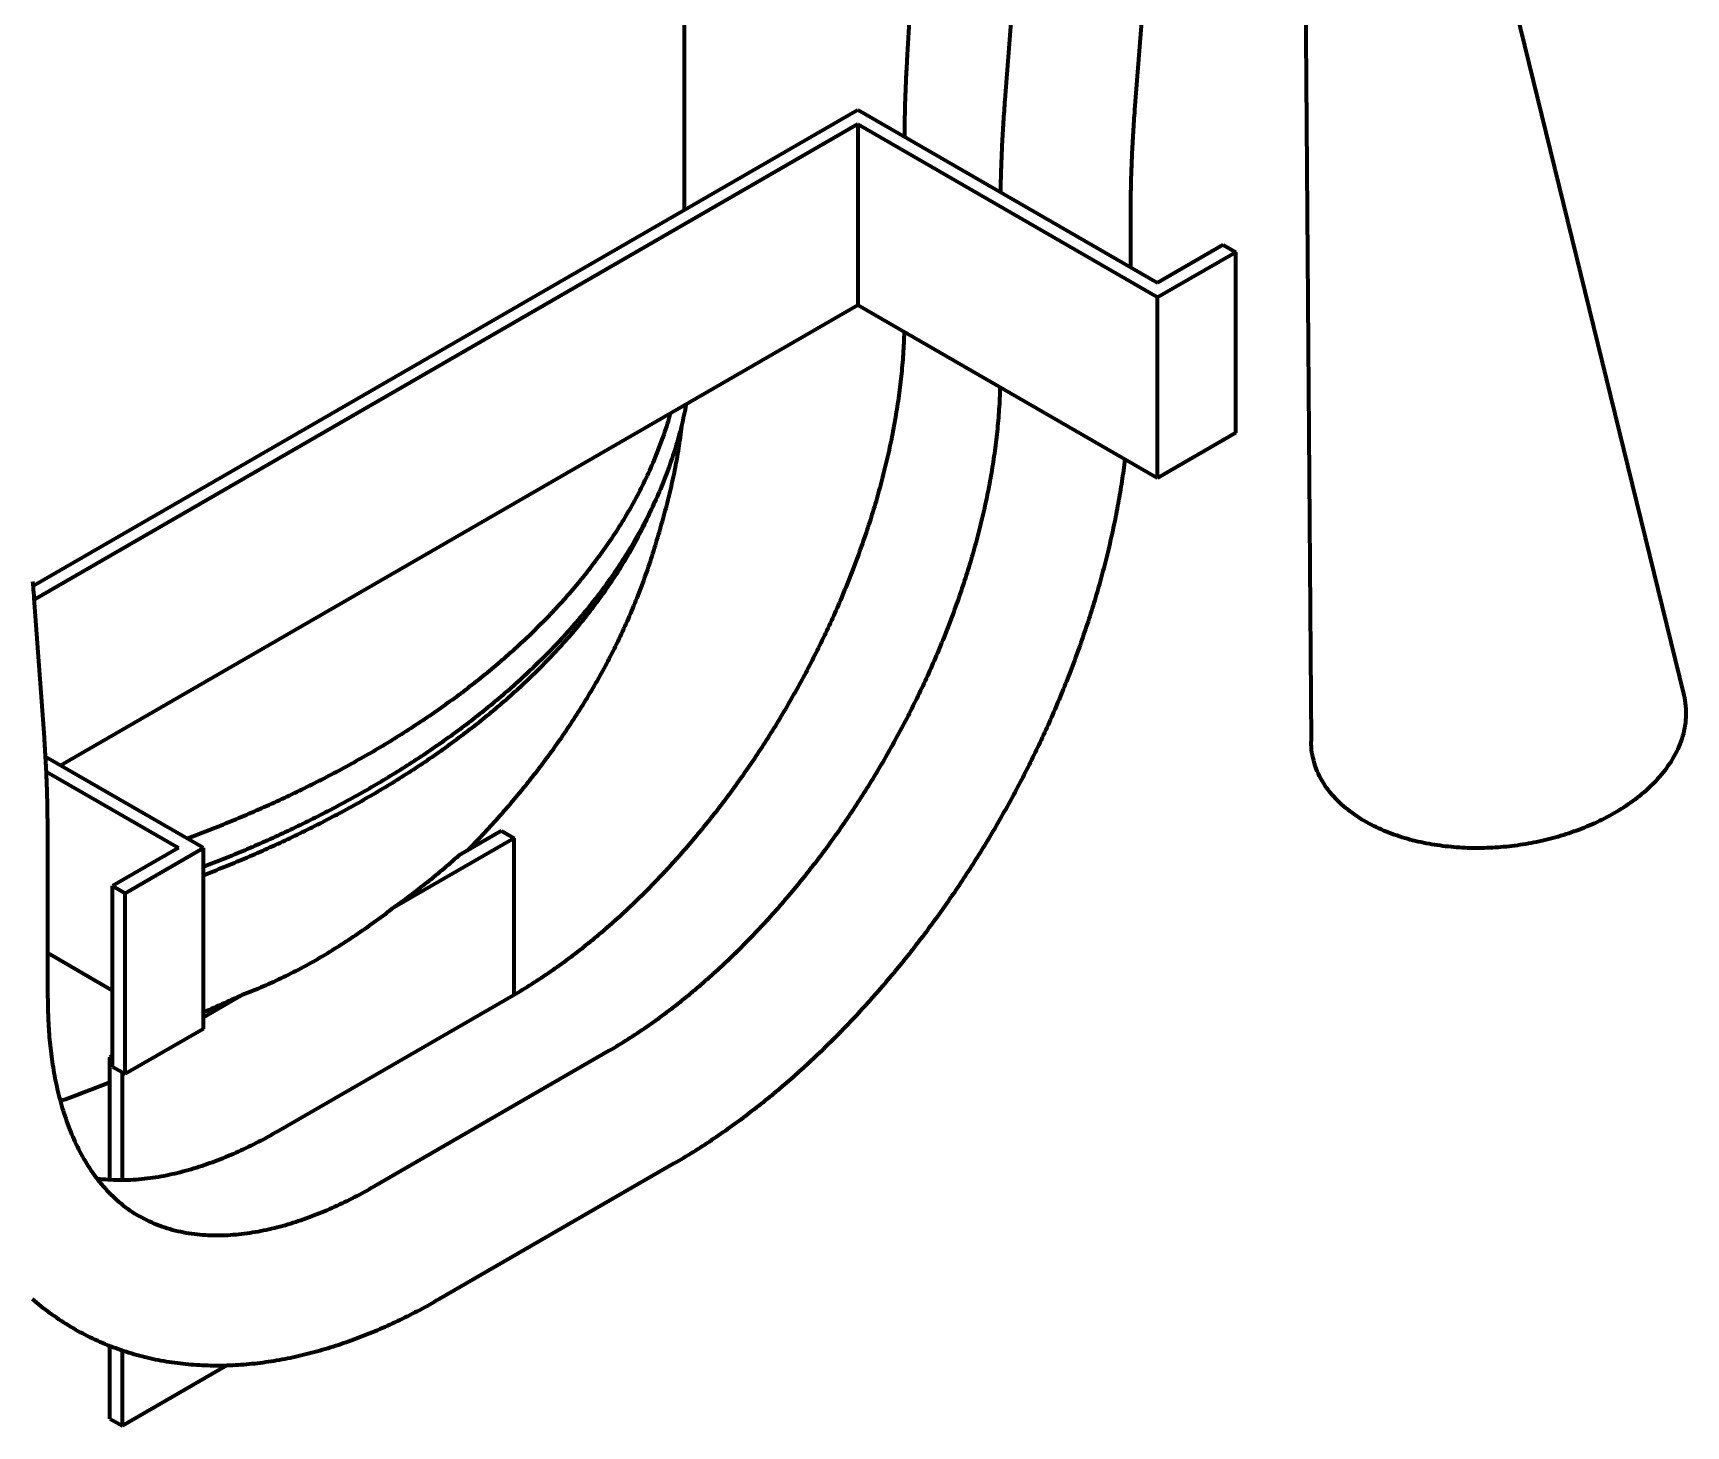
# Model space of a CAD drawing. Header units: millimetres. Extents: x 0 to 2382, y 0 to 420.
# Drawn here: x 333.59 to 363.44, y 54.14 to 79.29 of the extents above; entities that cross this region are included whole.
import ezdxf

# ---------------------------------------------------------------- set-up
doc = ezdxf.new("R2010")
doc.units = ezdxf.units.MM
doc.layers.add('01-VISIBLE', color=7, linetype='CONTINUOUS', lineweight=70)

msp = doc.modelspace()

# ---------------------------------------------------------------- linework, layer by layer
at = {"layer": '01-VISIBLE'}
for p, q in [((345.355, 76.099), (345.355, 118.296)), ((349.548, 81.855), (349.368, 78.795)), ((359.92, 81.532), (363.398, 67.335)), ((356.56, 81.176), (356.668, 66.497)), ((351.317, 80.364), (351.138, 78.087)), ((353.66, 80.18), (353.481, 77.903)), ((333.593, 69.308), (348.483, 77.905)), ((348.483, 77.905), (353.892, 74.781)), ((348.483, 77.643), (333.612, 69.058)), ((348.483, 77.643), (353.892, 74.52)), ((348.483, 77.643), (348.483, 74.377)), ((353.405, 76.018), (353.405, 75.062)), ((355.08, 75.467), (353.892, 74.781)), ((353.892, 74.52), (355.306, 75.337)), ((355.08, 75.467), (355.306, 75.337)), ((355.306, 72.071), (355.306, 75.337)), ((348.483, 74.377), (334.086, 66.065)), ((353.892, 71.254), (348.483, 74.377)), ((353.892, 71.254), (353.892, 74.52)), ((355.306, 72.071), (353.892, 71.254)), ((333.793, 66.571), (333.61, 69.086)), ((336.667, 64.575), (333.816, 66.221)), ((333.83, 65.952), (336.214, 64.575)), ((333.854, 61.86), (333.854, 64.875)), ((342.048, 64.881), (341.277, 64.436)), ((342.048, 64.881), (342.274, 64.751)), ((336.214, 64.575), (335.026, 63.889)), ((335.253, 63.759), (336.667, 64.575)), ((336.667, 61.309), (336.667, 64.575)), ((342.274, 64.751), (340.104, 63.498)), ((342.274, 61.919), (342.274, 64.751)), ((335.026, 63.889), (335.253, 63.759)), ((335.026, 60.623), (335.026, 63.889)), ((335.253, 60.493), (335.253, 63.759)), ((335.026, 61.995), (333.854, 62.672)), ((337.373, 61.921), (336.667, 61.513)), ((342.256, 61.908), (338.013, 59.459)), ((336.667, 61.309), (335.253, 60.493)), ((343.988, 60.908), (339.746, 58.459)), ((335.026, 60.828), (334.977, 60.799)), ((334.977, 58.579), (334.977, 60.799)), ((334.977, 60.799), (335.026, 60.77)), ((335.026, 60.623), (335.253, 60.493)), ((335.203, 58.573), (335.203, 60.521)), ((345.163, 58.873), (340.921, 56.424)), ((334.977, 54.267), (334.977, 55.577)), ((335.203, 54.136), (335.203, 55.495)), ((337.09, 55.226), (335.203, 54.136)), ((334.977, 54.267), (335.203, 54.136))]:
    msp.add_line(p, q, dxfattribs=at)
for points in [[(349.368, 78.795), (349.365, 78.744), (349.362, 78.693), (349.36, 78.642), (349.357, 78.591), (349.355, 78.54), (349.352, 78.489), (349.35, 78.438), (349.347, 78.387), (349.345, 78.336), (349.343, 78.285), (349.341, 78.235), (349.339, 78.184), (349.338, 78.133), (349.336, 78.082), (349.334, 78.031), (349.333, 77.98), (349.331, 77.929), (349.33, 77.878), (349.329, 77.827), (349.328, 77.776), (349.327, 77.725), (349.326, 77.674), (349.325, 77.623), (349.325, 77.572), (349.324, 77.521), (349.324, 77.47), (349.323, 77.419)], [(351.138, 78.087), (351.134, 78.037), (351.13, 77.986), (351.127, 77.936), (351.123, 77.885), (351.119, 77.835), (351.116, 77.784), (351.113, 77.734), (351.109, 77.683), (351.106, 77.632), (351.103, 77.582), (351.1, 77.531), (351.097, 77.481), (351.094, 77.43), (351.092, 77.38), (351.089, 77.329), (351.086, 77.278), (351.084, 77.228), (351.082, 77.177), (351.079, 77.126), (351.077, 77.076), (351.075, 77.025), (351.073, 76.975), (351.071, 76.924), (351.07, 76.873), (351.068, 76.823), (351.066, 76.772), (351.065, 76.721), (351.064, 76.671), (351.062, 76.62), (351.061, 76.569), (351.06, 76.519), (351.059, 76.468), (351.058, 76.417)], [(353.481, 77.903), (353.477, 77.852), (353.473, 77.802), (353.469, 77.751), (353.466, 77.7), (353.462, 77.649), (353.459, 77.598), (353.455, 77.547), (353.452, 77.496), (353.449, 77.445), (353.446, 77.394), (353.443, 77.344), (353.44, 77.293), (353.438, 77.242), (353.435, 77.191), (353.432, 77.14), (353.43, 77.089), (353.428, 77.038), (353.426, 76.987), (353.424, 76.936), (353.422, 76.885), (353.42, 76.834), (353.418, 76.783), (353.416, 76.732), (353.415, 76.681), (353.413, 76.63), (353.412, 76.579), (353.411, 76.528), (353.41, 76.477), (353.409, 76.426), (353.408, 76.375), (353.407, 76.324), (353.407, 76.273), (353.406, 76.222), (353.406, 76.171), (353.405, 76.12), (353.405, 76.069), (353.405, 76.018)], [(349.319, 73.894), (349.318, 73.844), (349.316, 73.794), (349.314, 73.744), (349.312, 73.694), (349.309, 73.644), (349.306, 73.594), (349.303, 73.544), (349.3, 73.494), (349.297, 73.444), (349.293, 73.394), (349.289, 73.344), (349.285, 73.294), (349.28, 73.244), (349.275, 73.194), (349.27, 73.145), (349.265, 73.095), (349.26, 73.045), (349.254, 72.995), (349.248, 72.945), (349.242, 72.896), (349.236, 72.846), (349.23, 72.796), (349.223, 72.747), (349.216, 72.697), (349.209, 72.647), (349.202, 72.598), (349.194, 72.548), (349.186, 72.499), (349.178, 72.449), (349.17, 72.4), (349.162, 72.351), (349.153, 72.301), (349.145, 72.252), (349.136, 72.203), (349.126, 72.153), (349.117, 72.104), (349.108, 72.055), (349.098, 72.006), (349.088, 71.957), (349.078, 71.908), (349.068, 71.859), (349.057, 71.81), (349.046, 71.761), (349.036, 71.712), (349.025, 71.663), (349.013, 71.614), (349.002, 71.565), (348.99, 71.516), (348.979, 71.468), (348.967, 71.419), (348.955, 71.371), (348.943, 71.322), (348.93, 71.273), (348.917, 71.225), (348.905, 71.176), (348.892, 71.128), (348.879, 71.08), (348.865, 71.031), (348.852, 70.983), (348.838, 70.935), (348.825, 70.887), (348.811, 70.839), (348.796, 70.791), (348.782, 70.743), (348.768, 70.695), (348.753, 70.647), (348.738, 70.599), (348.724, 70.551), (348.709, 70.503), (348.693, 70.455), (348.678, 70.408), (348.662, 70.36), (348.647, 70.313), (348.631, 70.265), (348.615, 70.218), (348.599, 70.17), (348.582, 70.123), (348.566, 70.075), (348.549, 70.028), (348.533, 69.981), (348.516, 69.934), (348.499, 69.887), (348.482, 69.84), (348.464, 69.793), (348.447, 69.746), (348.429, 69.699), (348.411, 69.652), (348.393, 69.605), (348.375, 69.558), (348.357, 69.512), (348.339, 69.465), (348.32, 69.419), (348.302, 69.372), (348.283, 69.326), (348.264, 69.279), (348.245, 69.233), (348.226, 69.187), (348.206, 69.14), (348.187, 69.094), (348.167, 69.048), (348.148, 69.002), (348.128, 68.956), (348.108, 68.91), (348.088, 68.864), (348.067, 68.819), (348.047, 68.773), (348.026, 68.727), (348.006, 68.682), (347.985, 68.636), (347.964, 68.59), (347.943, 68.545), (347.921, 68.5), (347.9, 68.454), (347.879, 68.409), (347.857, 68.364), (347.835, 68.319), (347.813, 68.274), (347.791, 68.229), (347.769, 68.184), (347.747, 68.139), (347.725, 68.094), (347.702, 68.049), (347.679, 68.005), (347.657, 67.96), (347.634, 67.916), (347.611, 67.871), (347.587, 67.827), (347.564, 67.782), (347.541, 67.738), (347.517, 67.694), (347.493, 67.65), (347.47, 67.606), (347.446, 67.562), (347.422, 67.518), (347.397, 67.474), (347.373, 67.43), (347.349, 67.386), (347.324, 67.343), (347.3, 67.299), (347.275, 67.255), (347.25, 67.212), (347.225, 67.169), (347.2, 67.125), (347.174, 67.082), (347.149, 67.039), (347.123, 66.996), (347.098, 66.953), (347.072, 66.91), (347.046, 66.867), (347.02, 66.824), (346.994, 66.781), (346.967, 66.739), (346.941, 66.696), (346.914, 66.654), (346.888, 66.611), (346.861, 66.569), (346.834, 66.527), (346.807, 66.484), (346.78, 66.442), (346.753, 66.4), (346.725, 66.358), (346.698, 66.316), (346.67, 66.275), (346.643, 66.233), (346.615, 66.191), (346.587, 66.15), (346.559, 66.108), (346.53, 66.067), (346.502, 66.026), (346.474, 65.984), (346.445, 65.943), (346.416, 65.902), (346.388, 65.861), (346.359, 65.82), (346.33, 65.779), (346.3, 65.739), (346.271, 65.698), (346.242, 65.658), (346.212, 65.617), (346.183, 65.577), (346.153, 65.536), (346.123, 65.496), (346.093, 65.456), (346.063, 65.416), (346.032, 65.376), (346.002, 65.336), (345.972, 65.297), (345.941, 65.257), (345.91, 65.217), (345.879, 65.178), (345.848, 65.138), (345.817, 65.099), (345.786, 65.06), (345.755, 65.021), (345.723, 64.982), (345.692, 64.943), (345.66, 64.904), (345.628, 64.865), (345.596, 64.827), (345.564, 64.788), (345.532, 64.75), (345.5, 64.712), (345.468, 64.673), (345.435, 64.635), (345.402, 64.597), (345.37, 64.559), (345.337, 64.522), (345.304, 64.484), (345.271, 64.446), (345.237, 64.409), (345.204, 64.372), (345.17, 64.334), (345.137, 64.297), (345.103, 64.26), (345.069, 64.223), (345.035, 64.186), (345.001, 64.15), (344.967, 64.113), (344.933, 64.077), (344.898, 64.04), (344.864, 64.004), (344.829, 63.968), (344.794, 63.932), (344.759, 63.896), (344.724, 63.86), (344.689, 63.825), (344.653, 63.789), (344.618, 63.754), (344.582, 63.718), (344.547, 63.683), (344.511, 63.648), (344.475, 63.613), (344.439, 63.579), (344.403, 63.544), (344.366, 63.51), (344.33, 63.475), (344.293, 63.441), (344.257, 63.407), (344.22, 63.373), (344.183, 63.339), (344.146, 63.305), (344.109, 63.272), (344.071, 63.238), (344.034, 63.205), (343.996, 63.172), (343.958, 63.139), (343.921, 63.106), (343.883, 63.073), (343.845, 63.041), (343.806, 63.009), (343.768, 62.976), (343.73, 62.944), (343.691, 62.912), (343.652, 62.881), (343.613, 62.849), (343.574, 62.818), (343.535, 62.786), (343.496, 62.755), (343.457, 62.724), (343.417, 62.693), (343.377, 62.663), (343.338, 62.632), (343.298, 62.602), (343.258, 62.572), (343.217, 62.542), (343.177, 62.512), (343.137, 62.483), (343.096, 62.453), (343.055, 62.424), (343.014, 62.395), (342.973, 62.366), (342.932, 62.338), (342.891, 62.309), (342.85, 62.281), (342.808, 62.253), (342.767, 62.225), (342.725, 62.198), (342.683, 62.17), (342.641, 62.143), (342.598, 62.116), (342.556, 62.089), (342.514, 62.063), (342.471, 62.037), (342.428, 62.01), (342.385, 61.985), (342.342, 61.959), (342.299, 61.934), (342.256, 61.908)], [(351.052, 72.894), (351.05, 72.844), (351.048, 72.794), (351.046, 72.744), (351.044, 72.694), (351.042, 72.644), (351.039, 72.594), (351.036, 72.544), (351.032, 72.494), (351.029, 72.444), (351.025, 72.394), (351.021, 72.344), (351.017, 72.294), (351.012, 72.244), (351.008, 72.194), (351.003, 72.144), (350.998, 72.095), (350.992, 72.045), (350.987, 71.995), (350.981, 71.945), (350.975, 71.895), (350.969, 71.846), (350.962, 71.796), (350.955, 71.746), (350.948, 71.697), (350.941, 71.647), (350.934, 71.598), (350.926, 71.548), (350.919, 71.499), (350.911, 71.449), (350.903, 71.4), (350.894, 71.35), (350.886, 71.301), (350.877, 71.252), (350.868, 71.202), (350.859, 71.153), (350.85, 71.104), (350.84, 71.055), (350.83, 71.006), (350.82, 70.956), (350.81, 70.907), (350.8, 70.858), (350.79, 70.809), (350.779, 70.76), (350.768, 70.712), (350.757, 70.663), (350.746, 70.614), (350.734, 70.565), (350.723, 70.516), (350.711, 70.468), (350.699, 70.419), (350.687, 70.37), (350.675, 70.322), (350.662, 70.273), (350.65, 70.225), (350.637, 70.176), (350.624, 70.128), (350.611, 70.08), (350.598, 70.031), (350.584, 69.983), (350.571, 69.935), (350.557, 69.887), (350.543, 69.838), (350.529, 69.79), (350.515, 69.742), (350.5, 69.694), (350.486, 69.646), (350.471, 69.599), (350.456, 69.551), (350.441, 69.503), (350.426, 69.455), (350.41, 69.408), (350.395, 69.36), (350.379, 69.312), (350.363, 69.265), (350.347, 69.217), (350.331, 69.17), (350.315, 69.123), (350.298, 69.075), (350.282, 69.028), (350.265, 68.981), (350.248, 68.934), (350.231, 68.887), (350.214, 68.839), (350.197, 68.792), (350.179, 68.746), (350.161, 68.699), (350.144, 68.652), (350.126, 68.605), (350.108, 68.558), (350.09, 68.512), (350.071, 68.465), (350.053, 68.418), (350.034, 68.372), (350.015, 68.325), (349.996, 68.279), (349.977, 68.233), (349.958, 68.186), (349.939, 68.14), (349.919, 68.094), (349.9, 68.048), (349.88, 68.002), (349.86, 67.956), (349.84, 67.91), (349.82, 67.864), (349.8, 67.818), (349.779, 67.773), (349.759, 67.727), (349.738, 67.681), (349.717, 67.636), (349.696, 67.59), (349.675, 67.545), (349.654, 67.499), (349.633, 67.454), (349.611, 67.409), (349.589, 67.364), (349.568, 67.319), (349.546, 67.274), (349.524, 67.229), (349.502, 67.184), (349.479, 67.139), (349.457, 67.094), (349.434, 67.049), (349.412, 67.004), (349.389, 66.96), (349.366, 66.915), (349.343, 66.871), (349.32, 66.826), (349.297, 66.782), (349.273, 66.738), (349.25, 66.694), (349.226, 66.649), (349.202, 66.605), (349.178, 66.561), (349.154, 66.517), (349.13, 66.474), (349.106, 66.43), (349.081, 66.386), (349.057, 66.342), (349.032, 66.299), (349.007, 66.255), (348.982, 66.212), (348.957, 66.168), (348.932, 66.125), (348.907, 66.082), (348.881, 66.039), (348.856, 65.996), (348.83, 65.953), (348.804, 65.91), (348.778, 65.867), (348.752, 65.824), (348.726, 65.781), (348.7, 65.739), (348.673, 65.696), (348.647, 65.653), (348.62, 65.611), (348.593, 65.569), (348.567, 65.526), (348.54, 65.484), (348.512, 65.442), (348.485, 65.4), (348.458, 65.358), (348.43, 65.316), (348.403, 65.274), (348.375, 65.233), (348.347, 65.191), (348.319, 65.15), (348.291, 65.108), (348.263, 65.067), (348.235, 65.025), (348.206, 64.984), (348.178, 64.943), (348.149, 64.902), (348.12, 64.861), (348.091, 64.82), (348.062, 64.779), (348.033, 64.739), (348.004, 64.698), (347.974, 64.657), (347.945, 64.617), (347.915, 64.576), (347.885, 64.536), (347.855, 64.496), (347.825, 64.456), (347.795, 64.416), (347.765, 64.376), (347.735, 64.336), (347.704, 64.296), (347.673, 64.257), (347.643, 64.217), (347.612, 64.178), (347.581, 64.138), (347.55, 64.099), (347.519, 64.06), (347.487, 64.021), (347.456, 63.982), (347.424, 63.943), (347.393, 63.904), (347.361, 63.865), (347.329, 63.827), (347.297, 63.788), (347.265, 63.75), (347.232, 63.711), (347.2, 63.673), (347.167, 63.635), (347.135, 63.597), (347.102, 63.559), (347.069, 63.521), (347.036, 63.484), (347.003, 63.446), (346.97, 63.409), (346.936, 63.371), (346.903, 63.334), (346.869, 63.297), (346.836, 63.26), (346.802, 63.223), (346.768, 63.186), (346.734, 63.15), (346.699, 63.113), (346.665, 63.076), (346.631, 63.04), (346.596, 63.004), (346.561, 62.968), (346.526, 62.932), (346.491, 62.896), (346.456, 62.86), (346.421, 62.824), (346.386, 62.789), (346.35, 62.754), (346.315, 62.718), (346.279, 62.683), (346.243, 62.648), (346.207, 62.613), (346.171, 62.578), (346.135, 62.544), (346.099, 62.509), (346.062, 62.475), (346.026, 62.441), (345.989, 62.407), (345.952, 62.373), (345.915, 62.339), (345.878, 62.305), (345.841, 62.272), (345.804, 62.238), (345.766, 62.205), (345.729, 62.172), (345.691, 62.139), (345.653, 62.106), (345.615, 62.073), (345.577, 62.041), (345.539, 62.008), (345.5, 61.976), (345.462, 61.944), (345.423, 61.912), (345.385, 61.88), (345.346, 61.849), (345.307, 61.817), (345.268, 61.786), (345.228, 61.755), (345.189, 61.724), (345.149, 61.693), (345.11, 61.663), (345.07, 61.632), (345.03, 61.602), (344.99, 61.572), (344.95, 61.542), (344.909, 61.512), (344.869, 61.483), (344.828, 61.453), (344.788, 61.424), (344.747, 61.395), (344.706, 61.366), (344.665, 61.338), (344.624, 61.309), (344.582, 61.281), (344.541, 61.253), (344.499, 61.225), (344.457, 61.198), (344.415, 61.17), (344.373, 61.143), (344.331, 61.116), (344.289, 61.089), (344.246, 61.063), (344.203, 61.036), (344.161, 61.01), (344.118, 60.984), (344.075, 60.959), (344.032, 60.933), (343.988, 60.908)], [(345.381, 72.587), (345.372, 72.538), (345.362, 72.488), (345.352, 72.439), (345.342, 72.39), (345.331, 72.341), (345.32, 72.292), (345.309, 72.243), (345.297, 72.195), (345.285, 72.146), (345.272, 72.097), (345.259, 72.049), (345.246, 72), (345.233, 71.952), (345.219, 71.904), (345.205, 71.856), (345.191, 71.808), (345.176, 71.76), (345.161, 71.712), (345.145, 71.664), (345.13, 71.616), (345.114, 71.569), (345.097, 71.521), (345.08, 71.474), (345.063, 71.427), (345.046, 71.38), (345.029, 71.333), (345.011, 71.286), (344.992, 71.239), (344.974, 71.193), (344.955, 71.146), (344.936, 71.1), (344.917, 71.054), (344.897, 71.007), (344.877, 70.961), (344.857, 70.915), (344.836, 70.87), (344.815, 70.824), (344.794, 70.779), (344.773, 70.733), (344.751, 70.688), (344.729, 70.643), (344.707, 70.598), (344.684, 70.553), (344.661, 70.508), (344.638, 70.464), (344.615, 70.419), (344.592, 70.375), (344.568, 70.331), (344.544, 70.287), (344.519, 70.243), (344.495, 70.199), (344.47, 70.156), (344.445, 70.112), (344.419, 70.069), (344.394, 70.026), (344.368, 69.983), (344.342, 69.94), (344.316, 69.897), (344.289, 69.855), (344.262, 69.812), (344.235, 69.77), (344.208, 69.728), (344.181, 69.686), (344.153, 69.644), (344.125, 69.602), (344.097, 69.561), (344.069, 69.519), (344.04, 69.478), (344.011, 69.437), (343.982, 69.396), (343.953, 69.355), (343.924, 69.315), (343.894, 69.274), (343.864, 69.234), (343.834, 69.194), (343.804, 69.154), (343.774, 69.114), (343.743, 69.074), (343.712, 69.034), (343.681, 68.995), (343.65, 68.956), (343.619, 68.916), (343.587, 68.877), (343.555, 68.839), (343.524, 68.8), (343.491, 68.761), (343.459, 68.723), (343.427, 68.685), (343.394, 68.647), (343.361, 68.609), (343.328, 68.571), (343.295, 68.533), (343.262, 68.496), (343.228, 68.458), (343.195, 68.421), (343.161, 68.384), (343.127, 68.347), (343.093, 68.31), (343.058, 68.274), (343.024, 68.237), (342.989, 68.201), (342.955, 68.165), (342.92, 68.129), (342.885, 68.093), (342.849, 68.057), (342.814, 68.022), (342.778, 67.986), (342.743, 67.951), (342.707, 67.916), (342.671, 67.881), (342.635, 67.846), (342.599, 67.811), (342.562, 67.777), (342.526, 67.742), (342.489, 67.708), (342.453, 67.674), (342.416, 67.64), (342.379, 67.606), (342.341, 67.572), (342.304, 67.539), (342.267, 67.505), (342.229, 67.472), (342.192, 67.439), (342.154, 67.406), (342.116, 67.373), (342.078, 67.34), (342.04, 67.308), (342.001, 67.275), (341.963, 67.243), (341.924, 67.211), (341.886, 67.179), (341.847, 67.147), (341.808, 67.115), (341.769, 67.084), (341.73, 67.052), (341.691, 67.021), (341.652, 66.99), (341.612, 66.959), (341.573, 66.928), (341.533, 66.897), (341.494, 66.866), (341.454, 66.836), (341.414, 66.805), (341.374, 66.775), (341.334, 66.745), (341.294, 66.715), (341.253, 66.685), (341.213, 66.655), (341.172, 66.626), (341.132, 66.596), (341.091, 66.567), (341.05, 66.538), (341.009, 66.509), (340.968, 66.48), (340.927, 66.451), (340.886, 66.422), (340.845, 66.394), (340.804, 66.365), (340.762, 66.337), (340.721, 66.309), (340.679, 66.281), (340.637, 66.253), (340.596, 66.225), (340.554, 66.197), (340.512, 66.17), (340.47, 66.142), (340.428, 66.115), (340.386, 66.088), (340.343, 66.061), (340.301, 66.034), (340.259, 66.007), (340.216, 65.98), (340.174, 65.954), (340.131, 65.927), (340.088, 65.901), (340.045, 65.875), (340.003, 65.849), (339.96, 65.823), (339.917, 65.797), (339.874, 65.771), (339.83, 65.746), (339.787, 65.72), (339.744, 65.695), (339.7, 65.67), (339.657, 65.645), (339.614, 65.62), (339.57, 65.595), (339.526, 65.57), (339.483, 65.545), (339.439, 65.521), (339.395, 65.496), (339.351, 65.472), (339.307, 65.448), (339.263, 65.424), (339.219, 65.4), (339.175, 65.376), (339.131, 65.352), (339.087, 65.329), (339.042, 65.305), (338.998, 65.282), (338.953, 65.258), (338.909, 65.235), (338.864, 65.212), (338.82, 65.189), (338.775, 65.166), (338.73, 65.144), (338.686, 65.121), (338.641, 65.099), (338.596, 65.076), (338.551, 65.054), (338.506, 65.032), (338.461, 65.01), (338.416, 64.988), (338.371, 64.966), (338.325, 64.944), (338.28, 64.922), (338.235, 64.901), (338.189, 64.879), (338.144, 64.858), (338.099, 64.837), (338.053, 64.816), (338.008, 64.795), (337.962, 64.774), (337.916, 64.753), (337.871, 64.733), (337.825, 64.712), (337.779, 64.691), (337.733, 64.671), (337.687, 64.651), (337.641, 64.631), (337.595, 64.611), (337.549, 64.591), (337.503, 64.571), (337.457, 64.551), (337.411, 64.531), (337.365, 64.512), (337.319, 64.492), (337.272, 64.473), (337.226, 64.454), (337.18, 64.435), (337.133, 64.416), (337.087, 64.397), (337.04, 64.378), (336.994, 64.359), (336.947, 64.34), (336.9, 64.322), (336.854, 64.304), (336.807, 64.285), (336.76, 64.267), (336.714, 64.249), (336.667, 64.231)], [(336.367, 64.748), (336.415, 64.766), (336.462, 64.783), (336.509, 64.801), (336.556, 64.818), (336.602, 64.836), (336.649, 64.854), (336.696, 64.872), (336.743, 64.89), (336.79, 64.909), (336.837, 64.927), (336.883, 64.945), (336.93, 64.964), (336.977, 64.983), (337.023, 65.001), (337.07, 65.02), (337.116, 65.039), (337.163, 65.058), (337.209, 65.077), (337.255, 65.096), (337.302, 65.116), (337.348, 65.135), (337.394, 65.155), (337.441, 65.174), (337.487, 65.194), (337.533, 65.214), (337.579, 65.234), (337.625, 65.254), (337.671, 65.274), (337.717, 65.294), (337.763, 65.315), (337.809, 65.335), (337.854, 65.356), (337.9, 65.377), (337.946, 65.397), (337.991, 65.418), (338.037, 65.439), (338.083, 65.46), (338.128, 65.482), (338.174, 65.503), (338.219, 65.524), (338.264, 65.546), (338.31, 65.568), (338.355, 65.589), (338.4, 65.611), (338.445, 65.633), (338.49, 65.655), (338.535, 65.677), (338.58, 65.7), (338.625, 65.722), (338.67, 65.745), (338.715, 65.767), (338.76, 65.79), (338.804, 65.813), (338.849, 65.836), (338.894, 65.859), (338.938, 65.882), (338.983, 65.905), (339.027, 65.929), (339.071, 65.952), (339.116, 65.976), (339.16, 66), (339.204, 66.024), (339.248, 66.048), (339.292, 66.072), (339.336, 66.096), (339.38, 66.12), (339.424, 66.145), (339.468, 66.169), (339.512, 66.194), (339.555, 66.219), (339.599, 66.244), (339.642, 66.269), (339.686, 66.294), (339.729, 66.319), (339.772, 66.345), (339.816, 66.37), (339.859, 66.396), (339.902, 66.421), (339.945, 66.447), (339.988, 66.473), (340.031, 66.499), (340.074, 66.526), (340.116, 66.552), (340.159, 66.579), (340.202, 66.605), (340.244, 66.632), (340.286, 66.659), (340.329, 66.686), (340.371, 66.713), (340.413, 66.74), (340.455, 66.767), (340.497, 66.795), (340.539, 66.823), (340.581, 66.85), (340.623, 66.878), (340.665, 66.906), (340.706, 66.934), (340.748, 66.963), (340.789, 66.991), (340.83, 67.019), (340.872, 67.048), (340.913, 67.077), (340.954, 67.106), (340.995, 67.135), (341.036, 67.164), (341.076, 67.193), (341.117, 67.223), (341.158, 67.252), (341.198, 67.282), (341.239, 67.312), (341.279, 67.342), (341.319, 67.372), (341.359, 67.402), (341.399, 67.432), (341.439, 67.463), (341.479, 67.494), (341.518, 67.524), (341.558, 67.555), (341.597, 67.586), (341.637, 67.618), (341.676, 67.649), (341.715, 67.68), (341.754, 67.712), (341.793, 67.744), (341.832, 67.776), (341.871, 67.808), (341.909, 67.84), (341.948, 67.872), (341.986, 67.904), (342.024, 67.937), (342.062, 67.97), (342.1, 68.003), (342.138, 68.036), (342.176, 68.069), (342.213, 68.102), (342.251, 68.136), (342.288, 68.169), (342.325, 68.203), (342.362, 68.237), (342.399, 68.271), (342.436, 68.305), (342.473, 68.339), (342.509, 68.374), (342.545, 68.408), (342.582, 68.443), (342.618, 68.478), (342.654, 68.513), (342.689, 68.548), (342.725, 68.584), (342.761, 68.619), (342.796, 68.655), (342.831, 68.691), (342.866, 68.727), (342.901, 68.763), (342.936, 68.799), (342.97, 68.835), (343.005, 68.872), (343.039, 68.909), (343.073, 68.945), (343.107, 68.982), (343.141, 69.02), (343.174, 69.057), (343.208, 69.094), (343.241, 69.132), (343.274, 69.17), (343.307, 69.208), (343.34, 69.246), (343.372, 69.284), (343.405, 69.322), (343.437, 69.361), (343.469, 69.4), (343.501, 69.439), (343.532, 69.478), (343.564, 69.517), (343.595, 69.556), (343.626, 69.595), (343.657, 69.635), (343.687, 69.675), (343.718, 69.715), (343.748, 69.755), (343.778, 69.795), (343.808, 69.836), (343.838, 69.876), (343.867, 69.917), (343.896, 69.958), (343.925, 69.999), (343.954, 70.04), (343.982, 70.081), (344.011, 70.123), (344.039, 70.164), (344.067, 70.206), (344.094, 70.248), (344.122, 70.29), (344.149, 70.332), (344.176, 70.375), (344.203, 70.417), (344.229, 70.46), (344.255, 70.503), (344.281, 70.546), (344.307, 70.589), (344.332, 70.632), (344.357, 70.675), (344.382, 70.719), (344.407, 70.763), (344.432, 70.807), (344.456, 70.851), (344.48, 70.895), (344.503, 70.939), (344.527, 70.983), (344.55, 71.028), (344.572, 71.073), (344.595, 71.118), (344.617, 71.163), (344.639, 71.208), (344.661, 71.253), (344.682, 71.299), (344.703, 71.344), (344.724, 71.39), (344.745, 71.436), (344.765, 71.482), (344.785, 71.528), (344.804, 71.574), (344.824, 71.62), (344.843, 71.667), (344.861, 71.713), (344.88, 71.76), (344.898, 71.807), (344.916, 71.854), (344.933, 71.901), (344.95, 71.948), (344.967, 71.995), (344.983, 72.043), (345, 72.09), (345.015, 72.138), (345.031, 72.186), (345.046, 72.234), (345.061, 72.282), (345.075, 72.33), (345.089, 72.378), (345.103, 72.426)], [(345.296, 72.193), (345.291, 72.143), (345.285, 72.093), (345.279, 72.043), (345.273, 71.993), (345.266, 71.943), (345.259, 71.894), (345.252, 71.844), (345.244, 71.794), (345.237, 71.744), (345.229, 71.695), (345.22, 71.645), (345.212, 71.596), (345.203, 71.546), (345.193, 71.497), (345.184, 71.447), (345.174, 71.398), (345.164, 71.349), (345.154, 71.3), (345.143, 71.25), (345.132, 71.201), (345.121, 71.152), (345.11, 71.103), (345.098, 71.054), (345.087, 71.005), (345.075, 70.957), (345.063, 70.908), (345.051, 70.859), (345.038, 70.81), (345.026, 70.762), (345.013, 70.713), (345, 70.664), (344.987, 70.616), (344.974, 70.567), (344.961, 70.519), (344.948, 70.47), (344.934, 70.422), (344.92, 70.373), (344.907, 70.325), (344.893, 70.277), (344.879, 70.228), (344.865, 70.18), (344.85, 70.132), (344.836, 70.084), (344.821, 70.036), (344.807, 69.987), (344.792, 69.939), (344.777, 69.891), (344.762, 69.844), (344.746, 69.796), (344.731, 69.748), (344.715, 69.7), (344.699, 69.652), (344.683, 69.605), (344.666, 69.557), (344.65, 69.51), (344.633, 69.462), (344.616, 69.415), (344.599, 69.368), (344.581, 69.321), (344.563, 69.274), (344.545, 69.227), (344.527, 69.18), (344.509, 69.133), (344.49, 69.086), (344.471, 69.04), (344.453, 68.993), (344.434, 68.947), (344.414, 68.9), (344.395, 68.854), (344.376, 68.807), (344.356, 68.761), (344.336, 68.715), (344.316, 68.669), (344.296, 68.623), (344.275, 68.577), (344.254, 68.531), (344.233, 68.486), (344.212, 68.44), (344.19, 68.394), (344.169, 68.349), (344.147, 68.304), (344.125, 68.259), (344.103, 68.213), (344.08, 68.168), (344.058, 68.124), (344.035, 68.079), (344.012, 68.034), (343.989, 67.989), (343.966, 67.945), (343.942, 67.9), (343.918, 67.856), (343.895, 67.812), (343.871, 67.768), (343.846, 67.724), (343.822, 67.68), (343.797, 67.636), (343.773, 67.592), (343.748, 67.548), (343.723, 67.505), (343.697, 67.461), (343.672, 67.418), (343.646, 67.375), (343.62, 67.331), (343.594, 67.288), (343.568, 67.245), (343.542, 67.203), (343.516, 67.16), (343.489, 67.117), (343.462, 67.075), (343.435, 67.032), (343.408, 66.99), (343.381, 66.947), (343.354, 66.905), (343.326, 66.863), (343.298, 66.821), (343.271, 66.779), (343.243, 66.738), (343.215, 66.696), (343.186, 66.654), (343.158, 66.613), (343.129, 66.571), (343.101, 66.53), (343.072, 66.489), (343.043, 66.448), (343.014, 66.407), (342.985, 66.366), (342.955, 66.325), (342.926, 66.284), (342.896, 66.244), (342.866, 66.203), (342.837, 66.163), (342.806, 66.122), (342.776, 66.082), (342.746, 66.042), (342.716, 66.002), (342.685, 65.962), (342.654, 65.922), (342.623, 65.883), (342.592, 65.843), (342.561, 65.804), (342.53, 65.764), (342.499, 65.725), (342.467, 65.686), (342.436, 65.647), (342.404, 65.608), (342.372, 65.569), (342.34, 65.53), (342.308, 65.491), (342.276, 65.453), (342.243, 65.414), (342.211, 65.376), (342.178, 65.338), (342.145, 65.299), (342.112, 65.261), (342.079, 65.224), (342.046, 65.186), (342.013, 65.148), (341.979, 65.11), (341.946, 65.073), (341.912, 65.036), (341.879, 64.998), (341.845, 64.961), (341.811, 64.924), (341.777, 64.887), (341.742, 64.85), (341.708, 64.814), (341.673, 64.777), (341.639, 64.741), (341.604, 64.704), (341.569, 64.668), (341.534, 64.632), (341.499, 64.596), (341.464, 64.56), (341.429, 64.524)], [(353.305, 71.593), (353.299, 71.543), (353.293, 71.493), (353.286, 71.444), (353.279, 71.394), (353.272, 71.345), (353.265, 71.295), (353.257, 71.245), (353.25, 71.196), (353.242, 71.146), (353.234, 71.097), (353.226, 71.047), (353.218, 70.998), (353.21, 70.949), (353.201, 70.899), (353.192, 70.85), (353.184, 70.801), (353.174, 70.751), (353.165, 70.702), (353.156, 70.653), (353.146, 70.604), (353.137, 70.554), (353.127, 70.505), (353.117, 70.456), (353.107, 70.407), (353.096, 70.358), (353.086, 70.309), (353.075, 70.26), (353.064, 70.211), (353.053, 70.162), (353.042, 70.114), (353.031, 70.065), (353.019, 70.016), (353.008, 69.967), (352.996, 69.918), (352.984, 69.87), (352.972, 69.821), (352.96, 69.773), (352.948, 69.724), (352.935, 69.675), (352.923, 69.627), (352.91, 69.579), (352.897, 69.53), (352.884, 69.482), (352.871, 69.433), (352.857, 69.385), (352.844, 69.337), (352.83, 69.289), (352.816, 69.24), (352.802, 69.192), (352.788, 69.144), (352.774, 69.096), (352.76, 69.048), (352.745, 69), (352.731, 68.952), (352.716, 68.904), (352.701, 68.857), (352.686, 68.809), (352.671, 68.761), (352.656, 68.713), (352.64, 68.666), (352.625, 68.618), (352.609, 68.57), (352.593, 68.523), (352.577, 68.475), (352.561, 68.428), (352.545, 68.38), (352.528, 68.333), (352.512, 68.286), (352.495, 68.239), (352.478, 68.191), (352.462, 68.144), (352.445, 68.097), (352.427, 68.05), (352.41, 68.003), (352.393, 67.956), (352.375, 67.909), (352.358, 67.862), (352.34, 67.815), (352.322, 67.768), (352.304, 67.722), (352.286, 67.675), (352.267, 67.628), (352.249, 67.582), (352.23, 67.535), (352.212, 67.489), (352.193, 67.442), (352.174, 67.396), (352.155, 67.349), (352.136, 67.303), (352.117, 67.257), (352.097, 67.211), (352.078, 67.165), (352.058, 67.118), (352.038, 67.072), (352.018, 67.026), (351.998, 66.98), (351.978, 66.935), (351.958, 66.889), (351.938, 66.843), (351.917, 66.797), (351.897, 66.752), (351.876, 66.706), (351.855, 66.66), (351.834, 66.615), (351.813, 66.569), (351.792, 66.524), (351.771, 66.479), (351.749, 66.433), (351.728, 66.388), (351.706, 66.343), (351.684, 66.298), (351.662, 66.253), (351.64, 66.208), (351.618, 66.163), (351.596, 66.118), (351.574, 66.073), (351.551, 66.028), (351.529, 65.983), (351.506, 65.939), (351.483, 65.894), (351.46, 65.849), (351.437, 65.805), (351.414, 65.76), (351.391, 65.716), (351.368, 65.672), (351.344, 65.627), (351.321, 65.583), (351.297, 65.539), (351.273, 65.495), (351.249, 65.451), (351.225, 65.407), (351.201, 65.363), (351.177, 65.319), (351.153, 65.275), (351.128, 65.232), (351.104, 65.188), (351.079, 65.144), (351.054, 65.101), (351.029, 65.057), (351.004, 65.014), (350.979, 64.971), (350.954, 64.927), (350.929, 64.884), (350.903, 64.841), (350.878, 64.798), (350.852, 64.755), (350.826, 64.712), (350.8, 64.669), (350.774, 64.626), (350.748, 64.583), (350.722, 64.541), (350.696, 64.498), (350.669, 64.455), (350.643, 64.413), (350.616, 64.37), (350.589, 64.328), (350.563, 64.286), (350.536, 64.243), (350.509, 64.201), (350.481, 64.159), (350.454, 64.117), (350.427, 64.075), (350.399, 64.033), (350.372, 63.991), (350.344, 63.95), (350.316, 63.908), (350.288, 63.866), (350.26, 63.825), (350.232, 63.783), (350.204, 63.742), (350.176, 63.701), (350.147, 63.659), (350.119, 63.618), (350.09, 63.577), (350.061, 63.536), (350.032, 63.495), (350.003, 63.454), (349.974, 63.413), (349.945, 63.373), (349.916, 63.332), (349.886, 63.291), (349.857, 63.251), (349.827, 63.21), (349.798, 63.17), (349.768, 63.13), (349.738, 63.09), (349.708, 63.049), (349.678, 63.009), (349.648, 62.969), (349.617, 62.93), (349.587, 62.89), (349.556, 62.85), (349.526, 62.81), (349.495, 62.771), (349.464, 62.731), (349.433, 62.692), (349.402, 62.653), (349.371, 62.613), (349.34, 62.574), (349.308, 62.535), (349.277, 62.496), (349.245, 62.457), (349.213, 62.418), (349.182, 62.38), (349.15, 62.341), (349.118, 62.303), (349.086, 62.264), (349.053, 62.226), (349.021, 62.187), (348.989, 62.149), (348.956, 62.111), (348.924, 62.073), (348.891, 62.035), (348.858, 61.997), (348.825, 61.96), (348.792, 61.922), (348.759, 61.884), (348.726, 61.847), (348.692, 61.809), (348.659, 61.772), (348.625, 61.735), (348.591, 61.698), (348.558, 61.661), (348.524, 61.624), (348.49, 61.587), (348.456, 61.55), (348.421, 61.514), (348.387, 61.477), (348.353, 61.441), (348.318, 61.405), (348.284, 61.368), (348.249, 61.332), (348.214, 61.296), (348.179, 61.26), (348.144, 61.225), (348.109, 61.189), (348.074, 61.153), (348.038, 61.118), (348.003, 61.082), (347.967, 61.047), (347.931, 61.012), (347.896, 60.977), (347.86, 60.942), (347.824, 60.907), (347.788, 60.872), (347.751, 60.838), (347.715, 60.803), (347.679, 60.769), (347.642, 60.735), (347.605, 60.701), (347.569, 60.666), (347.532, 60.633), (347.495, 60.599), (347.458, 60.565), (347.42, 60.531), (347.383, 60.498), (347.346, 60.465), (347.308, 60.431), (347.271, 60.398), (347.233, 60.365), (347.195, 60.333), (347.157, 60.3), (347.119, 60.267), (347.081, 60.235), (347.043, 60.202), (347.004, 60.17), (346.966, 60.138), (346.927, 60.106), (346.888, 60.074), (346.85, 60.043), (346.811, 60.011), (346.772, 59.98), (346.732, 59.948), (346.693, 59.917), (346.654, 59.886), (346.614, 59.855), (346.575, 59.825), (346.535, 59.794), (346.495, 59.764), (346.455, 59.733), (346.415, 59.703), (346.375, 59.673), (346.335, 59.643), (346.295, 59.614), (346.254, 59.584), (346.214, 59.555), (346.173, 59.526), (346.132, 59.496), (346.091, 59.467), (346.05, 59.439), (346.009, 59.41), (345.968, 59.382), (345.926, 59.353), (345.885, 59.325), (345.843, 59.297), (345.802, 59.269), (345.76, 59.242), (345.718, 59.214), (345.676, 59.187), (345.634, 59.16), (345.592, 59.133), (345.549, 59.106), (345.507, 59.079), (345.464, 59.053), (345.422, 59.027), (345.379, 59.001), (345.336, 58.975), (345.293, 58.949), (345.25, 58.924), (345.207, 58.898), (345.163, 58.873)], [(336.667, 64.085), (336.713, 64.103), (336.76, 64.121), (336.807, 64.14), (336.853, 64.158), (336.9, 64.176), (336.946, 64.195), (336.993, 64.213), (337.039, 64.232), (337.086, 64.251), (337.132, 64.27), (337.178, 64.289), (337.224, 64.308), (337.271, 64.327), (337.317, 64.346), (337.363, 64.366), (337.409, 64.385), (337.455, 64.405), (337.501, 64.425), (337.547, 64.444), (337.593, 64.464), (337.639, 64.484), (337.685, 64.505), (337.73, 64.525), (337.776, 64.545), (337.822, 64.566), (337.867, 64.586), (337.913, 64.607), (337.958, 64.627), (338.004, 64.648), (338.049, 64.669), (338.095, 64.69), (338.14, 64.712), (338.185, 64.733), (338.231, 64.754), (338.276, 64.776), (338.321, 64.797), (338.366, 64.819), (338.411, 64.841), (338.456, 64.863), (338.501, 64.885), (338.546, 64.907), (338.591, 64.929), (338.636, 64.952), (338.68, 64.974), (338.725, 64.997), (338.769, 65.019), (338.814, 65.042), (338.858, 65.065), (338.903, 65.088), (338.947, 65.111), (338.992, 65.134), (339.036, 65.158), (339.08, 65.181), (339.124, 65.205), (339.168, 65.228), (339.212, 65.252), (339.256, 65.276), (339.3, 65.3), (339.344, 65.324), (339.388, 65.349), (339.431, 65.373), (339.475, 65.398), (339.519, 65.422), (339.562, 65.447), (339.605, 65.472), (339.649, 65.497), (339.692, 65.522), (339.735, 65.547), (339.779, 65.572), (339.822, 65.598), (339.865, 65.623), (339.908, 65.649), (339.95, 65.675), (339.993, 65.701), (340.036, 65.727), (340.079, 65.753), (340.121, 65.779), (340.164, 65.806), (340.206, 65.832), (340.248, 65.859), (340.291, 65.886), (340.333, 65.913), (340.375, 65.94), (340.417, 65.967), (340.459, 65.994), (340.501, 66.022), (340.543, 66.049), (340.584, 66.077), (340.626, 66.105), (340.668, 66.132), (340.709, 66.161), (340.75, 66.189), (340.792, 66.217), (340.833, 66.245), (340.874, 66.274), (340.915, 66.303), (340.956, 66.331), (340.997, 66.36), (341.037, 66.389), (341.078, 66.419), (341.118, 66.448), (341.159, 66.478), (341.199, 66.507), (341.24, 66.537), (341.28, 66.567), (341.32, 66.597), (341.36, 66.627), (341.4, 66.657), (341.439, 66.688), (341.479, 66.718), (341.518, 66.749), (341.558, 66.78), (341.597, 66.81), (341.636, 66.842), (341.676, 66.873), (341.715, 66.904), (341.753, 66.936), (341.792, 66.967), (341.831, 66.999), (341.869, 67.031), (341.908, 67.063), (341.946, 67.095), (341.984, 67.128), (342.022, 67.16), (342.06, 67.193), (342.098, 67.225), (342.136, 67.258), (342.173, 67.291), (342.211, 67.324), (342.248, 67.358), (342.285, 67.391), (342.323, 67.425), (342.359, 67.459), (342.396, 67.493), (342.433, 67.527), (342.469, 67.561), (342.506, 67.595), (342.542, 67.63), (342.578, 67.664), (342.614, 67.699), (342.65, 67.734), (342.686, 67.769), (342.721, 67.804), (342.757, 67.84), (342.792, 67.875), (342.827, 67.911), (342.862, 67.947), (342.897, 67.983), (342.931, 68.019), (342.966, 68.055), (343, 68.091), (343.034, 68.128), (343.068, 68.165), (343.102, 68.202), (343.136, 68.239), (343.169, 68.276), (343.203, 68.313), (343.236, 68.35), (343.269, 68.388), (343.302, 68.426), (343.334, 68.464), (343.367, 68.502), (343.399, 68.54), (343.431, 68.579), (343.463, 68.617), (343.495, 68.656), (343.526, 68.695), (343.558, 68.734), (343.589, 68.773), (343.62, 68.812), (343.651, 68.852), (343.681, 68.891), (343.712, 68.931), (343.742, 68.971), (343.772, 69.011), (343.802, 69.051), (343.831, 69.091), (343.86, 69.132), (343.89, 69.173), (343.919, 69.214), (343.947, 69.254), (343.976, 69.296), (344.004, 69.337), (344.032, 69.378), (344.06, 69.42), (344.087, 69.462), (344.115, 69.504), (344.142, 69.546), (344.169, 69.588), (344.195, 69.63), (344.222, 69.673), (344.248, 69.715), (344.274, 69.758), (344.3, 69.801), (344.325, 69.844), (344.35, 69.887), (344.375, 69.931), (344.4, 69.974), (344.424, 70.018), (344.449, 70.062), (344.472, 70.106), (344.496, 70.15), (344.519, 70.194), (344.543, 70.239), (344.565, 70.283), (344.588, 70.328), (344.61, 70.373), (344.632, 70.418), (344.654, 70.463), (344.675, 70.508), (344.696, 70.553), (344.717, 70.599), (344.738, 70.644), (344.758, 70.69), (344.778, 70.736), (344.798, 70.782), (344.817, 70.828)], [(333.61, 69.086), (333.606, 69.136), (333.602, 69.186), (333.598, 69.237), (333.595, 69.287), (333.591, 69.337), (333.586, 69.388)], [(363.398, 67.335), (363.409, 67.286), (363.418, 67.237), (363.425, 67.187), (363.431, 67.137), (363.435, 67.087), (363.437, 67.037), (363.437, 66.987), (363.436, 66.937), (363.432, 66.887), (363.427, 66.837), (363.42, 66.788), (363.412, 66.738), (363.402, 66.689), (363.39, 66.641), (363.377, 66.592), (363.362, 66.544), (363.345, 66.497), (363.328, 66.45), (363.309, 66.404), (363.288, 66.358), (363.267, 66.313), (363.244, 66.268), (363.22, 66.224), (363.195, 66.181), (363.169, 66.138), (363.141, 66.096), (363.113, 66.055), (363.084, 66.014), (363.054, 65.974), (363.023, 65.935), (362.991, 65.896), (362.959, 65.858), (362.926, 65.82), (362.892, 65.783), (362.857, 65.747), (362.822, 65.712), (362.786, 65.677), (362.749, 65.643), (362.712, 65.609), (362.674, 65.576), (362.636, 65.544), (362.597, 65.512), (362.558, 65.481), (362.518, 65.45), (362.478, 65.421), (362.437, 65.391), (362.396, 65.363), (362.355, 65.334), (362.313, 65.307), (362.271, 65.28), (362.228, 65.253), (362.186, 65.227), (362.142, 65.202), (362.099, 65.177), (362.055, 65.153), (362.011, 65.129), (361.966, 65.106), (361.922, 65.084), (361.877, 65.062), (361.831, 65.04), (361.786, 65.019), (361.74, 64.998), (361.694, 64.978), (361.648, 64.959), (361.602, 64.94), (361.555, 64.921), (361.509, 64.903), (361.462, 64.886), (361.415, 64.869), (361.367, 64.852), (361.32, 64.836), (361.272, 64.821), (361.225, 64.806), (361.177, 64.791), (361.129, 64.777), (361.08, 64.763), (361.032, 64.75), (360.984, 64.737), (360.935, 64.725), (360.886, 64.713), (360.838, 64.702), (360.789, 64.691), (360.74, 64.681), (360.691, 64.671), (360.641, 64.661), (360.592, 64.652), (360.543, 64.644), (360.493, 64.636), (360.444, 64.628), (360.394, 64.621), (360.345, 64.614), (360.295, 64.608), (360.245, 64.603), (360.195, 64.597), (360.145, 64.593), (360.095, 64.588), (360.046, 64.584), (359.996, 64.581), (359.946, 64.578), (359.896, 64.576), (359.845, 64.574), (359.795, 64.572), (359.745, 64.571), (359.695, 64.571), (359.645, 64.571), (359.595, 64.571), (359.545, 64.572), (359.495, 64.573), (359.445, 64.575), (359.395, 64.578), (359.345, 64.581), (359.295, 64.584), (359.245, 64.588), (359.195, 64.593), (359.145, 64.598), (359.095, 64.603), (359.046, 64.609), (358.996, 64.616), (358.946, 64.623), (358.897, 64.63), (358.847, 64.638), (358.798, 64.647), (358.749, 64.656), (358.7, 64.666), (358.651, 64.677), (358.602, 64.688), (358.553, 64.699), (358.505, 64.711), (358.456, 64.724), (358.408, 64.737), (358.36, 64.751), (358.312, 64.766), (358.264, 64.781), (358.217, 64.797), (358.169, 64.813), (358.122, 64.831), (358.075, 64.848), (358.029, 64.867), (357.983, 64.886), (357.937, 64.906), (357.891, 64.926), (357.845, 64.948), (357.8, 64.97), (357.756, 64.992), (357.712, 65.016), (357.668, 65.04), (357.624, 65.065), (357.581, 65.091), (357.539, 65.117), (357.497, 65.145), (357.455, 65.173), (357.415, 65.202), (357.374, 65.232), (357.335, 65.262), (357.296, 65.294), (357.258, 65.326), (357.22, 65.359), (357.183, 65.393), (357.148, 65.428), (357.113, 65.464), (357.079, 65.501), (357.045, 65.539), (357.013, 65.577), (356.982, 65.617), (356.953, 65.657), (356.924, 65.698), (356.897, 65.74), (356.871, 65.783), (356.846, 65.826), (356.822, 65.87), (356.801, 65.916), (356.78, 65.961), (356.762, 66.008), (356.744, 66.055), (356.729, 66.102), (356.715, 66.151), (356.703, 66.199), (356.693, 66.248), (356.684, 66.298), (356.677, 66.347), (356.673, 66.397), (356.669, 66.447), (356.668, 66.497)], [(333.854, 64.875), (333.854, 64.926), (333.853, 64.978), (333.853, 65.029), (333.853, 65.081), (333.852, 65.132), (333.852, 65.183), (333.851, 65.235), (333.85, 65.286), (333.849, 65.338), (333.848, 65.389), (333.847, 65.441), (333.846, 65.492), (333.845, 65.543), (333.843, 65.595), (333.841, 65.646), (333.84, 65.698), (333.838, 65.749), (333.836, 65.8), (333.834, 65.852), (333.832, 65.903), (333.83, 65.955), (333.827, 66.006), (333.825, 66.057), (333.822, 66.109), (333.819, 66.16), (333.816, 66.211), (333.813, 66.263), (333.81, 66.314), (333.807, 66.365), (333.804, 66.417), (333.8, 66.468), (333.797, 66.519), (333.793, 66.571)], [(341.277, 64.436), (341.24, 64.403), (341.202, 64.37), (341.165, 64.337), (341.127, 64.304), (341.089, 64.271), (341.051, 64.238), (341.013, 64.206), (340.975, 64.173), (340.936, 64.141), (340.898, 64.109), (340.859, 64.077), (340.821, 64.045), (340.782, 64.013), (340.743, 63.982), (340.704, 63.951), (340.665, 63.919), (340.625, 63.888), (340.586, 63.858), (340.546, 63.827), (340.507, 63.796), (340.467, 63.766), (340.427, 63.735), (340.387, 63.705), (340.347, 63.675), (340.307, 63.645), (340.266, 63.616), (340.226, 63.586), (340.185, 63.556), (340.145, 63.527), (340.104, 63.498)], [(340.104, 63.498), (340.064, 63.467), (340.025, 63.436), (339.985, 63.406), (339.945, 63.375), (339.905, 63.345), (339.864, 63.315), (339.824, 63.285), (339.783, 63.256), (339.743, 63.226), (339.702, 63.197), (339.661, 63.167), (339.62, 63.138), (339.579, 63.109), (339.538, 63.081), (339.496, 63.052), (339.455, 63.024), (339.413, 62.996), (339.372, 62.968), (339.33, 62.94), (339.288, 62.912), (339.246, 62.885), (339.204, 62.857), (339.161, 62.83), (339.119, 62.803), (339.077, 62.776), (339.034, 62.75), (338.991, 62.724), (338.948, 62.697), (338.905, 62.671), (338.862, 62.646), (338.819, 62.62), (338.776, 62.595), (338.732, 62.569), (338.688, 62.544), (338.645, 62.52), (338.601, 62.495), (338.557, 62.471), (338.513, 62.447), (338.469, 62.423), (338.424, 62.399), (338.38, 62.375), (338.336, 62.352), (338.291, 62.329), (338.246, 62.306), (338.201, 62.284), (338.156, 62.261), (338.111, 62.239), (338.066, 62.217), (338.021, 62.196), (337.975, 62.174), (337.929, 62.153), (337.884, 62.132), (337.838, 62.112), (337.792, 62.092), (337.746, 62.071), (337.7, 62.052), (337.653, 62.032), (337.607, 62.013), (337.56, 61.994), (337.514, 61.975), (337.467, 61.957), (337.42, 61.939), (337.373, 61.921)], [(333.854, 61.86), (333.854, 61.81), (333.854, 61.76), (333.855, 61.71), (333.856, 61.66), (333.857, 61.61), (333.859, 61.559), (333.861, 61.509), (333.863, 61.459), (333.865, 61.409), (333.868, 61.359), (333.871, 61.309), (333.875, 61.259), (333.878, 61.209), (333.882, 61.159), (333.887, 61.109), (333.892, 61.059), (333.897, 61.009), (333.902, 60.959), (333.908, 60.909), (333.914, 60.859), (333.92, 60.81), (333.927, 60.76), (333.934, 60.71), (333.942, 60.661), (333.95, 60.611), (333.958, 60.562), (333.967, 60.512), (333.976, 60.463), (333.985, 60.414), (333.995, 60.364), (334.005, 60.315), (334.016, 60.266), (334.027, 60.217), (334.039, 60.168), (334.051, 60.12), (334.063, 60.071), (334.076, 60.023), (334.089, 59.974), (334.103, 59.926), (334.117, 59.878), (334.132, 59.83), (334.147, 59.782), (334.162, 59.734), (334.178, 59.687), (334.195, 59.639), (334.212, 59.592), (334.23, 59.545), (334.248, 59.498), (334.266, 59.452), (334.285, 59.405), (334.305, 59.359), (334.325, 59.313), (334.346, 59.268), (334.367, 59.222), (334.389, 59.177), (334.412, 59.132), (334.435, 59.088), (334.459, 59.044), (334.483, 59), (334.508, 58.956), (334.533, 58.913), (334.559, 58.87), (334.586, 58.827), (334.613, 58.785), (334.641, 58.744), (334.67, 58.703), (334.699, 58.662), (334.729, 58.622), (334.76, 58.582), (334.791, 58.542), (334.823, 58.504), (334.855, 58.466), (334.889, 58.428), (334.923, 58.391), (334.957, 58.355), (334.992, 58.319), (335.028, 58.284), (335.065, 58.25), (335.102, 58.216), (335.14, 58.183), (335.178, 58.151), (335.218, 58.119), (335.257, 58.089), (335.298, 58.059), (335.339, 58.03), (335.38, 58.002), (335.422, 57.975), (335.465, 57.948), (335.508, 57.923)], [(337.373, 61.921), (337.326, 61.9), (337.28, 61.878), (337.233, 61.856), (337.186, 61.835), (337.139, 61.814), (337.092, 61.793), (337.045, 61.772), (336.998, 61.751), (336.951, 61.73), (336.904, 61.709), (336.856, 61.689), (336.809, 61.668), (336.762, 61.648), (336.714, 61.628), (336.667, 61.608)], [(334.977, 60.339), (334.93, 60.32), (334.883, 60.301), (334.836, 60.283), (334.79, 60.264), (334.743, 60.246), (334.696, 60.228), (334.649, 60.21), (334.602, 60.192), (334.555, 60.174), (334.508, 60.156), (334.46, 60.138), (334.413, 60.121), (334.366, 60.103), (334.319, 60.086), (334.271, 60.069), (334.224, 60.051), (334.177, 60.034), (334.129, 60.017), (334.082, 60)], [(338.013, 59.459), (337.969, 59.434), (337.925, 59.409), (337.881, 59.384), (337.837, 59.36), (337.793, 59.336), (337.748, 59.312), (337.703, 59.288), (337.658, 59.265), (337.613, 59.242), (337.568, 59.219), (337.523, 59.197), (337.478, 59.174), (337.432, 59.152), (337.386, 59.131), (337.34, 59.109), (337.295, 59.088), (337.248, 59.068), (337.202, 59.047), (337.156, 59.027), (337.109, 59.008), (337.062, 58.988), (337.016, 58.969), (336.969, 58.95), (336.922, 58.932), (336.874, 58.914), (336.827, 58.897), (336.779, 58.879), (336.732, 58.862), (336.684, 58.846), (336.636, 58.83), (336.588, 58.814), (336.54, 58.799), (336.491, 58.784), (336.443, 58.77), (336.394, 58.755), (336.346, 58.742), (336.297, 58.729), (336.248, 58.716), (336.199, 58.704), (336.15, 58.692), (336.1, 58.681), (336.051, 58.67), (336.002, 58.66), (335.952, 58.65), (335.902, 58.641), (335.852, 58.632), (335.803, 58.624), (335.753, 58.616), (335.703, 58.609), (335.652, 58.603), (335.602, 58.597), (335.552, 58.592), (335.502, 58.587), (335.451, 58.583), (335.401, 58.58), (335.35, 58.577), (335.3, 58.575), (335.249, 58.574), (335.199, 58.573), (335.148, 58.573), (335.098, 58.574), (335.047, 58.576), (334.996, 58.578), (334.946, 58.581), (334.896, 58.585), (334.845, 58.589), (334.795, 58.595), (334.745, 58.601)], [(339.746, 58.459), (339.702, 58.434), (339.658, 58.409), (339.615, 58.385), (339.571, 58.36), (339.527, 58.336), (339.482, 58.313), (339.438, 58.289), (339.394, 58.266), (339.349, 58.243), (339.304, 58.221), (339.259, 58.198), (339.214, 58.176), (339.169, 58.154), (339.124, 58.133), (339.078, 58.112), (339.032, 58.091), (338.987, 58.07), (338.941, 58.05), (338.895, 58.03), (338.849, 58.01), (338.802, 57.991), (338.756, 57.972), (338.709, 57.953), (338.662, 57.935), (338.616, 57.917), (338.569, 57.9), (338.521, 57.883), (338.474, 57.866), (338.427, 57.849), (338.379, 57.833), (338.332, 57.818), (338.284, 57.802), (338.236, 57.787), (338.188, 57.773), (338.14, 57.759), (338.091, 57.745), (338.043, 57.732), (337.994, 57.719), (337.946, 57.707), (337.897, 57.695), (337.848, 57.684), (337.799, 57.673), (337.75, 57.663), (337.701, 57.653), (337.652, 57.644), (337.602, 57.635), (337.553, 57.627), (337.503, 57.619), (337.453, 57.612), (337.404, 57.605), (337.354, 57.599), (337.304, 57.594), (337.254, 57.589), (337.204, 57.585), (337.154, 57.581), (337.104, 57.578), (337.054, 57.576), (337.004, 57.574), (336.953, 57.573), (336.903, 57.573), (336.853, 57.573), (336.803, 57.575), (336.753, 57.576), (336.703, 57.579), (336.653, 57.582), (336.603, 57.587), (336.553, 57.592), (336.503, 57.597), (336.453, 57.604), (336.404, 57.611), (336.354, 57.62), (336.305, 57.629), (336.256, 57.639), (336.207, 57.65), (336.158, 57.662), (336.109, 57.674), (336.061, 57.688), (336.013, 57.702), (335.965, 57.718), (335.918, 57.734), (335.871, 57.751), (335.824, 57.769), (335.777, 57.788), (335.731, 57.809), (335.686, 57.829), (335.641, 57.851), (335.596, 57.874), (335.552, 57.898), (335.508, 57.923)], [(340.921, 56.424), (340.877, 56.399), (340.834, 56.374), (340.79, 56.349), (340.746, 56.325), (340.703, 56.301), (340.659, 56.277), (340.615, 56.253), (340.571, 56.23), (340.526, 56.206), (340.482, 56.183), (340.438, 56.16), (340.393, 56.138), (340.348, 56.115), (340.304, 56.093), (340.259, 56.071), (340.214, 56.049), (340.169, 56.028), (340.123, 56.006), (340.078, 55.985), (340.033, 55.964), (339.987, 55.943), (339.941, 55.923), (339.896, 55.903), (339.85, 55.883), (339.804, 55.863), (339.758, 55.843), (339.712, 55.824), (339.665, 55.805), (339.619, 55.786), (339.573, 55.768), (339.526, 55.75), (339.479, 55.732), (339.433, 55.714), (339.386, 55.696), (339.339, 55.679), (339.292, 55.662), (339.245, 55.646), (339.197, 55.629), (339.15, 55.613), (339.103, 55.597), (339.055, 55.582), (339.007, 55.566), (338.96, 55.551), (338.912, 55.537), (338.864, 55.522), (338.816, 55.508), (338.768, 55.494), (338.72, 55.481), (338.672, 55.468), (338.623, 55.455), (338.575, 55.442), (338.526, 55.43), (338.478, 55.418), (338.429, 55.406), (338.381, 55.395), (338.332, 55.384), (338.283, 55.374), (338.234, 55.363), (338.185, 55.353), (338.136, 55.344), (338.087, 55.334), (338.037, 55.325), (337.988, 55.317), (337.939, 55.309), (337.89, 55.301), (337.84, 55.293), (337.791, 55.286), (337.741, 55.279), (337.691, 55.273), (337.642, 55.267), (337.592, 55.261), (337.542, 55.256), (337.493, 55.251), (337.443, 55.246), (337.393, 55.242), (337.343, 55.238), (337.293, 55.235), (337.243, 55.232), (337.193, 55.23), (337.143, 55.227), (337.093, 55.226), (337.043, 55.224), (336.993, 55.223), (336.943, 55.223), (336.893, 55.223), (336.843, 55.223), (336.793, 55.224), (336.743, 55.225), (336.693, 55.227), (336.643, 55.229), (336.593, 55.231), (336.544, 55.234), (336.494, 55.238), (336.444, 55.242), (336.394, 55.246), (336.344, 55.251), (336.294, 55.256), (336.245, 55.262), (336.195, 55.268), (336.146, 55.274), (336.096, 55.281), (336.047, 55.289), (335.997, 55.297), (335.948, 55.305), (335.899, 55.314), (335.85, 55.323), (335.801, 55.333), (335.752, 55.344), (335.703, 55.354), (335.654, 55.366), (335.605, 55.377), (335.557, 55.39), (335.509, 55.402), (335.46, 55.415), (335.412, 55.429), (335.364, 55.443), (335.316, 55.458), (335.269, 55.473), (335.221, 55.488), (335.174, 55.505), (335.127, 55.521), (335.08, 55.538), (335.033, 55.556), (334.986, 55.574), (334.94, 55.592), (334.893, 55.611), (334.847, 55.63), (334.801, 55.65), (334.756, 55.671), (334.71, 55.691), (334.665, 55.713), (334.62, 55.735), (334.575, 55.757), (334.531, 55.779), (334.486, 55.803), (334.442, 55.826), (334.398, 55.85), (334.355, 55.875), (334.311, 55.9), (334.268, 55.925), (334.226, 55.951), (334.183, 55.978), (334.141, 56.004), (334.099, 56.032), (334.057, 56.059), (334.016, 56.087), (333.975, 56.116), (333.934, 56.145), (333.894, 56.174), (333.853, 56.204), (333.814, 56.234), (333.774, 56.265), (333.735, 56.296), (333.696, 56.327), (333.657, 56.359), (333.619, 56.391), (333.581, 56.424)]]:
    msp.add_lwpolyline(points, dxfattribs=at)

doc.saveas('drawing.dxf')
